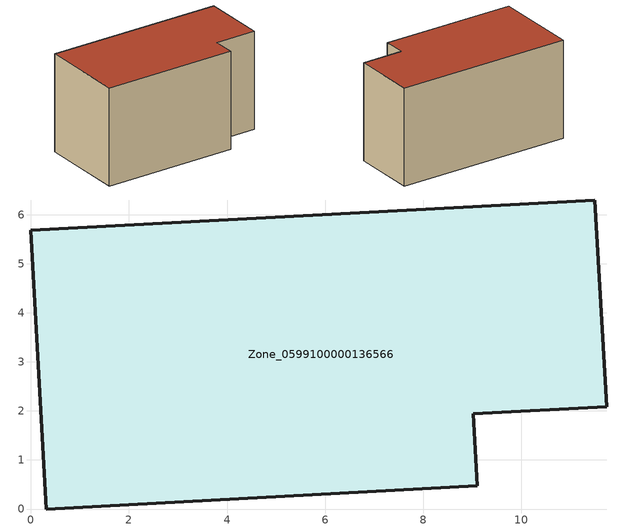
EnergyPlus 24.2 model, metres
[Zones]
Zone_0599100000136566
 floor ground (C_G): 0,5.68 11.5,6.3 11.74,2.09 9.02,1.94 9.1,0.48 0.32,0 z0
 wall outside (C_F): 0.32,0 9.1,0.48 9.02,1.94 11.74,2.09 11.5,6.3 0,5.68 0.32,0 z0:6.47
 roof outside (C_R): 11.5,6.3 0,5.68 0.32,0 9.1,0.48 9.02,1.94 11.74,2.09 z6.47
[BUILDING]
Pand.0599100000136566: North Axis=0; Terrain=City; Loads Convergence Tolerance Value=0.04; Temperature Convergence Tolerance Value=0.4; Solar Distribution=FullExterior; Maximum Number of Warmup Days=25; Minimum Number of Warmup Days=1
[Site:Location]
Rotterdam.The.Hague.AP_ZH_NLD Design_Conditions: Latitude=51.96; Longitude=4.45; Time Zone=1; Elevation=-4.5
[SITE:GROUNDTEMPERATURE:BUILDINGSURFACE]
18, 18, 18, 18, 18, 18, 18, 18, 18, 18, 18, 18
[MATERIAL] Thermal Absorptance=0.9; Solar Absorptance=0.7; Visible Absorptance=0.7
Name | Roughness | Thickness | Conductivity | Density | Specific Heat
G.TC.1946 | MediumSmooth | 0.15 | 1 | 540 | 1210
F.TC.1946 | Rough | 0.3 | 0.857143 | 1920 | 840
R.TC.1946 | MediumRough | 0.2 | 0.909091 | 1500 | 1000
[CONSTRUCTION]
C_G: G.TC.1946
C_F: F.TC.1946
C_R: R.TC.1946
[ZONE]
Zone_0599100000136566: Type=1; Multiplier=1; Ceiling Height=Autocalculate; Volume=Autocalculate; Floor Area=autocalculate; Part of Total Floor Area=Yes
[ZONEINFILTRATION:DESIGNFLOWRATE]
Infil_Zone_0599100000136566: Zone or ZoneList or Space or SpaceList=Zone_0599100000136566; Schedule=AlwaysOn; Design Flow Rate Calculation Method=Flow/Area; Flow Rate per Floor Area=0.003; Constant Term Coefficient=1; Temperature Term Coefficient=0; Velocity Term Coefficient=0; Velocity Squared Term Coefficient=0
[HVACTEMPLATE:ZONE:IDEALLOADSAIRSYSTEM]
Zone_0599100000136566: Maximum Heating Supply Air Temperature=50; Minimum Cooling Supply Air Temperature=13; Maximum Heating Supply Air Humidity Ratio=0.0156; Minimum Cooling Supply Air Humidity Ratio=0.0077; Heating Limit=NoLimit; Cooling Limit=NoLimit; Dehumidification Control Type=ConstantSensibleHeatRatio; Cooling Sensible Heat Ratio=0.7; Dehumidification Setpoint=60; Humidification Control Type=None; Humidification Setpoint=30; Outdoor Air Method=None; Outdoor Air Flow Rate per Person=0.00944; Outdoor Air Flow Rate per Zone Floor Area=0; Outdoor Air Flow Rate per Zone=0; Demand Controlled Ventilation Type=None; Outdoor Air Economizer Type=NoEconomizer; Heat Recovery Type=None; Sensible Heat Recovery Effectiveness=0.7; Latent Heat Recovery Effectiveness=0.65
[ZONECONTROL:THERMOSTAT]
ThermostatControl_Zone_0599100000136566: Zone or ZoneList=Zone_0599100000136566; Control Type Schedule=DualSetpointControlType; Control 1=Thermostat_Zone_0599100000136566; Temperature Difference Between Cutout And Setpoint=0
[THERMOSTATSETPOINT:DUALSETPOINT]
Thermostat_Zone_0599100000136566: Heating Setpoint Temperature Schedule=HeatingSetpoint_Zone_0599100000136566; Cooling Setpoint Temperature Schedule=CoolingSetpoint_Zone_0599100000136566
[SCHEDULE:COMPACT]
HeatingSetpoint_Zone_0599100000136566: Through: 12/31, For: AllDays, Until: 24:00, 21
CoolingSetpoint_Zone_0599100000136566: Through: 12/31, For: AllDays, Until: 24:00, 24
DualSetpointControlType: Through: 12/31, For: AllDays, Until: 24:00, 4
AlwaysOn: Through: 12/31, For: AllDays, Until: 24:00, 1
